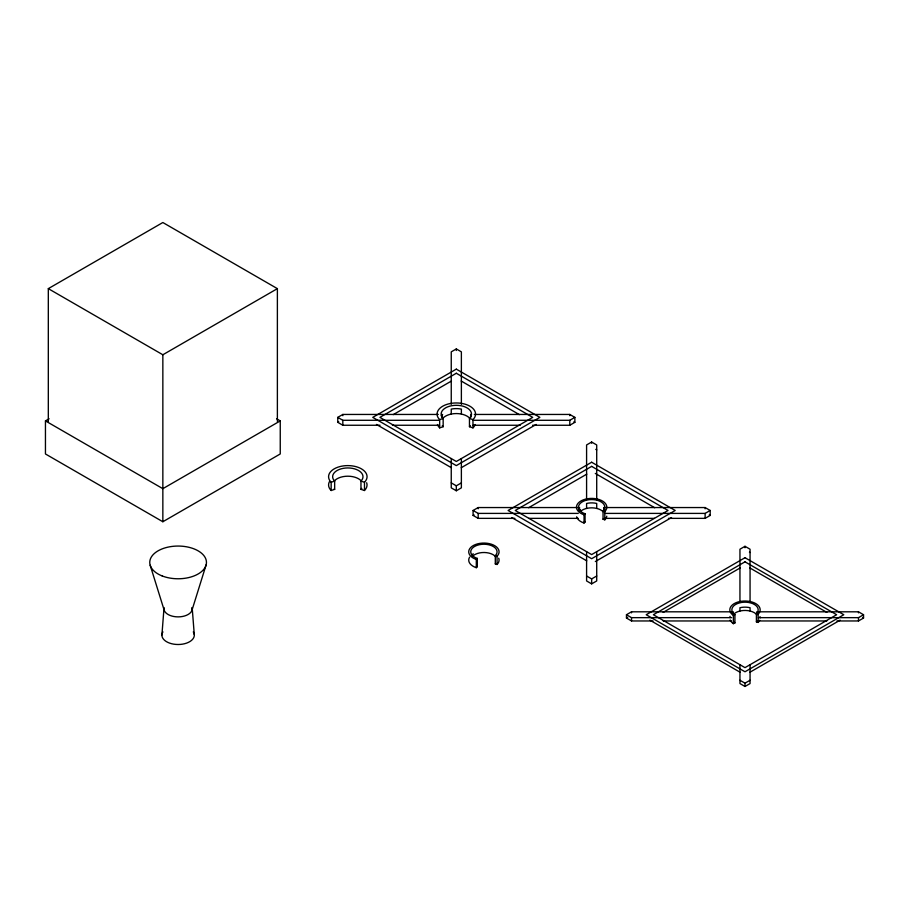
<?xml version="1.0" encoding="UTF-8"?>
<svg xmlns="http://www.w3.org/2000/svg" width="909" height="909" viewBox="0 0 909 909"><rect width="100%" height="100%" fill="white"/><g stroke="black" fill="none" stroke-linecap="round" stroke-linejoin="round"><path stroke-width="1.36" d="M161.916 634.959L163.938 608.882M191.844 610.7L206.161 564.762M477.316 558.41L477.316 566.682L476.305 567.693L476.305 559.421L477.316 558.41A13.158 7.602 0 0 1 472.498 548.036A13.158 7.602 0 0 1 490.485 545.252A13.158 7.602 0 0 1 495.303 555.638L495.303 563.898L497.053 564.478A15.18 8.772 0 0 0 498.734 558.217M576.647 516.812A15.18 8.772 0 0 0 584.055 523.027L584.055 514.767L585.066 513.755A13.158 7.602 0 0 1 580.249 503.37A13.158 7.602 0 0 1 598.236 500.586A13.158 7.602 0 0 1 603.053 510.972L603.053 519.232L604.803 519.823A15.18 8.772 0 0 0 606.78 516.187M584.055 523.027L585.066 522.016L585.066 513.755M48.313 421.469L48.313 288.642L162.847 222.523L277.381 288.642L277.381 421.469M276.586 418.788L280.245 420.901L280.245 453.966L162.847 521.743L45.45 453.966L45.45 420.901L49.12 418.788M48.313 288.642L162.847 354.771L277.381 288.642M45.45 420.901L162.847 488.678L280.245 420.901M380.019 425.253L342.829 425.253L337.773 422.333L337.773 417.367L342.829 414.447L438.274 414.447M461.374 404.335L461.374 351.851L456.318 348.931L451.25 351.851L451.25 404.335M337.773 422.333L338.716 421.776M393.256 414.629L451.466 381.019M461.227 467.726L536.185 424.458M451.25 482.884L456.318 485.815L461.374 482.884M473.112 420.288L569.795 420.288L574.863 417.367L574.863 422.333L569.795 425.253L532.606 425.253M451.25 458.556L451.25 487.849L456.318 490.769L461.374 487.849L461.374 458.556M514.903 518.357L478.168 518.357L473.1 515.437L473.1 510.472L478.168 507.552L579.499 507.552L579.499 511.278M596.713 499.893L596.713 444.956L591.645 442.035L586.589 444.956L586.589 499.893M473.1 515.437L474.055 514.892M528.595 507.733L586.805 474.134M595.338 561.546L671.524 517.562M586.589 575.999L591.645 578.919L596.713 575.999M605.064 513.403L705.134 513.403L710.19 510.472L710.19 515.437L705.134 518.357L668.399 518.357M586.589 551.661L586.589 580.953L591.645 583.873L596.713 580.953L596.713 551.661M653.06 620.961L631.516 620.961L626.46 618.04L626.46 614.734L631.516 611.814L732.859 611.814L732.859 613.052M750.061 602.497L750.061 549.218L745.005 546.298L739.949 549.218L739.949 602.497M626.46 618.04L627.721 617.313M663.15 612.393L740.119 567.966M749.88 672.262L840.132 620.154M739.949 680.25L745.005 683.182L750.061 680.25M758.424 617.654L858.494 617.654L863.55 614.734L863.55 618.04L858.494 620.961L836.95 620.961M739.949 664.718L739.949 683.557L745.005 686.477L750.061 683.557L750.061 664.718M734.926 614.654L734.926 622.926L733.37 623.676L733.37 615.416L734.926 614.654A13.158 7.602 0 0 1 735.438 604.565A13.158 7.602 0 0 1 752.868 603.678A13.158 7.602 0 0 1 756.402 613.575L756.402 621.836L758.151 622.426A15.18 8.772 0 0 0 759.697 620.256M443.16 418.447L443.16 426.707L439.661 427.878L439.661 419.617L443.16 418.447A15.18 8.772 0 0 1 456.318 405.3A15.18 8.772 0 0 1 469.464 418.447L472.975 419.617L472.975 427.878L469.464 426.707L469.464 418.447M334.66 481.088L334.66 489.349L331.16 490.519L331.16 482.259L334.66 481.088A15.18 8.772 0 0 1 347.817 467.942A15.18 8.772 0 0 1 360.964 481.088L364.475 482.259L364.475 490.519L360.964 489.349L360.964 481.088M474.35 414.447L569.795 414.447L574.863 417.367M337.773 417.367L342.829 420.288L439.513 420.288M392.415 425.253L439.513 425.253M473.112 425.253L520.209 425.253M603.803 511.278L603.803 507.552L705.134 507.552L710.19 510.472M473.1 510.472L478.168 513.403L578.238 513.403M528.833 518.357L578.238 518.357M605.064 518.357L654.469 518.357M757.152 614.086L757.152 611.814L858.494 611.814L863.55 614.734M626.46 614.734L631.516 617.654L731.586 617.654M663.184 620.961L731.586 620.961M758.424 620.961L826.826 620.961M603.053 510.972L604.803 511.551L604.803 519.823M756.402 613.575L758.151 614.154L758.151 622.426M495.303 555.638L497.053 556.217L497.053 564.478M573.909 421.776L574.863 422.333M595.759 449.364L596.713 449.921M709.247 514.892L710.19 515.437M461.17 381.019L519.369 414.629M749.436 552.161L750.061 552.524M862.596 617.495L863.55 618.04M595.293 473.43L654.707 507.733M749.891 567.966L826.86 612.393M376.451 424.458L451.398 467.726M511.778 517.562L586.737 560.842M649.878 620.154L740.131 672.262M150.201 565.284L164.222 610.348M192.185 607.791L194.276 634.562M858.494 611.814L858.494 612.848M858.494 617.654L858.494 620.961M750.061 611.03L750.061 607.723A13.158 7.602 0 0 0 739.949 607.723L739.949 611.03M745.005 546.298L745.005 547.741M745.005 683.182L745.005 686.477M705.134 507.552L705.134 508.79M705.134 513.403L705.134 518.357M631.516 611.814L631.516 612.848M631.516 617.654L631.516 620.961M596.713 508.426L596.713 503.461A13.158 7.602 0 0 0 586.589 503.461L586.589 508.426M591.645 442.035L591.645 443.274M591.645 578.919L591.645 583.873M569.795 414.447L569.795 415.686M569.795 420.288L569.795 425.253M478.168 507.552L478.168 508.79M478.168 513.403L478.168 518.357M470.635 417.549L470.635 414.447A15.18 8.772 0 0 1 471.282 415.879M461.374 414.061L461.374 409.107A15.18 8.772 0 0 0 451.25 409.107L451.25 414.061M456.318 348.931L456.318 350.476M456.318 485.815L456.318 490.769M442.001 417.549L442.001 414.447A15.18 8.772 0 0 0 441.354 415.879M342.829 414.447L342.829 415.686M342.829 420.288L342.829 425.253M162.847 354.771L162.847 487.588M162.847 488.678L162.847 521.743M579.51 510.176A15.18 8.772 0 0 1 580.237 509.654M603.485 518.766A13.158 7.602 0 0 1 603.053 519.232M585.066 522.016A13.158 7.602 0 0 1 584.282 521.732M580.556 511.347A13.158 7.602 0 0 1 603.121 511.71M584.055 514.767A15.18 8.772 0 0 1 578.499 502.791A15.18 8.772 0 0 1 599.247 499.575A15.18 8.772 0 0 1 604.803 511.551M578.556 509.722A13.158 7.602 0 0 1 579.499 507.552M603.803 507.552A13.158 7.602 0 0 1 604.815 510.472M193.287 631.88A16.203 9.351 0 0 1 178.107 644.504A16.203 9.351 0 0 1 162.927 631.88M192.14 607.542A14.169 8.181 0 0 1 178.107 616.881A14.169 8.181 0 0 1 164.075 607.542M366.668 482.759A19.237 11.101 0 0 1 364.475 490.519M331.16 490.519A19.237 11.101 0 0 1 329.626 481.35M361.816 488.36A15.18 8.772 0 0 1 360.964 489.349M334.66 489.349A15.18 8.772 0 0 1 334.217 488.872M334.217 481.077A15.18 8.772 0 0 1 347.817 476.202A15.18 8.772 0 0 1 361.418 481.077M331.16 482.259A19.237 11.101 0 0 1 347.817 465.601A19.237 11.101 0 0 1 364.475 482.259M470.317 425.719A15.18 8.772 0 0 1 469.464 426.707M443.16 426.707A15.18 8.772 0 0 1 442.308 425.719M442.706 418.435A15.18 8.772 0 0 1 456.318 413.561A15.18 8.772 0 0 1 469.919 418.435M475.168 424.537A19.237 11.101 0 0 1 472.975 427.878M439.661 427.878A19.237 11.101 0 0 1 437.468 424.537M441.797 415.049A19.237 11.101 0 0 1 442.649 414.515M439.661 419.617A19.237 11.101 0 0 1 456.318 402.96A19.237 11.101 0 0 1 472.975 419.617M476.305 567.693A15.18 8.772 0 0 1 469.612 557.137M471.76 554.831A15.18 8.772 0 0 1 473.271 553.831M495.735 563.432A13.158 7.602 0 0 1 495.303 563.898M477.316 566.682A13.158 7.602 0 0 1 476.532 566.398M472.305 556.501A13.158 7.602 0 0 1 484.247 552.502A13.158 7.602 0 0 1 495.803 556.865M476.305 559.421A15.18 8.772 0 0 1 470.748 547.445A15.18 8.772 0 0 1 491.496 544.241A15.18 8.772 0 0 1 497.053 556.217M733.37 623.676A15.18 8.772 0 0 1 730.2 619.972M729.847 617.552A15.18 8.772 0 0 1 730.097 616.359M759.992 616.632A15.18 8.772 0 0 1 760.185 617.847M757.174 620.938A13.158 7.602 0 0 1 756.402 621.836M734.926 622.926A13.158 7.602 0 0 1 733.904 622.12M733.608 614.234A13.158 7.602 0 0 1 745.596 610.45A13.158 7.602 0 0 1 756.936 614.836M733.37 615.416A15.18 8.772 0 0 1 733.961 603.758A15.18 8.772 0 0 1 754.072 602.747A15.18 8.772 0 0 1 758.151 614.154M732.245 612.859A13.158 7.602 0 0 1 732.859 611.814M757.152 611.814A13.158 7.602 0 0 1 757.583 612.507M456.318 369.134L372.758 417.367L456.318 465.613L539.866 417.367L456.318 369.134M456.318 373.258L379.917 417.367L456.318 461.477L532.708 417.367L456.318 373.258M591.645 462.238L508.097 510.472L591.645 558.717L675.205 510.472L591.645 462.238M591.645 466.374L515.255 510.472L591.645 554.581L668.047 510.472L591.645 466.374M745.005 557.706L646.219 614.734L745.005 671.774L843.791 614.734L745.005 557.706M745.005 561.83L653.378 614.734L745.005 667.638L836.632 614.734L745.005 561.83M162.222 575.965A28.349 16.362 0 0 0 206.377 563.58A28.349 16.362 0 0 0 165.722 547.695A28.349 16.362 0 0 0 162.222 575.965"/></g></svg>
